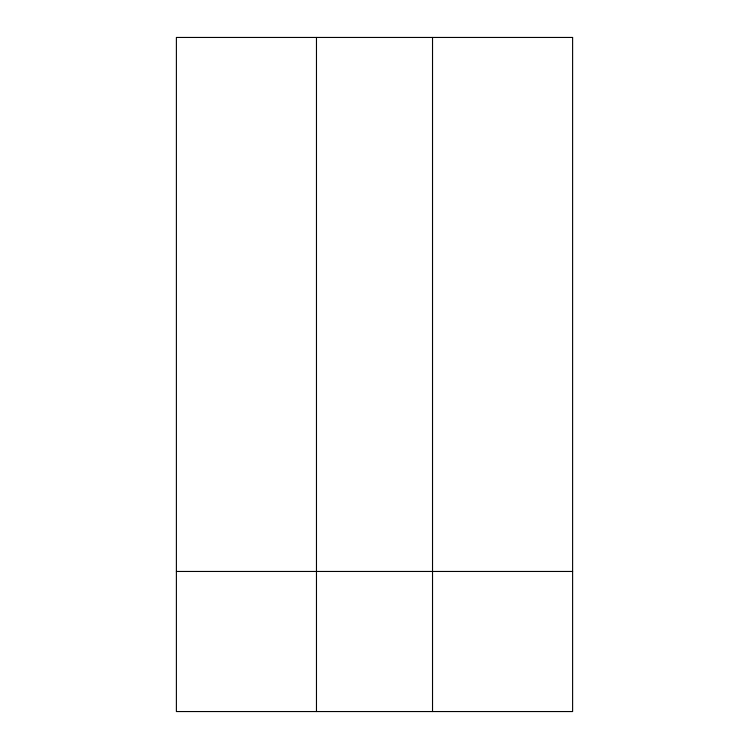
<?xml version="1.0" encoding="UTF-8"?>
<svg xmlns="http://www.w3.org/2000/svg" width="749" height="749" viewBox="0 0 749 749"><rect width="100%" height="100%" fill="white"/><g stroke="black" fill="none" stroke-linecap="round" stroke-linejoin="round"><path stroke-width="1.12" d="M176.389 571.459L572.611 571.459M432.529 37.45L432.529 711.55M316.471 37.45L316.471 711.55M572.611 37.45L176.389 37.45L176.389 711.55L572.611 711.55L572.611 37.45"/></g></svg>
